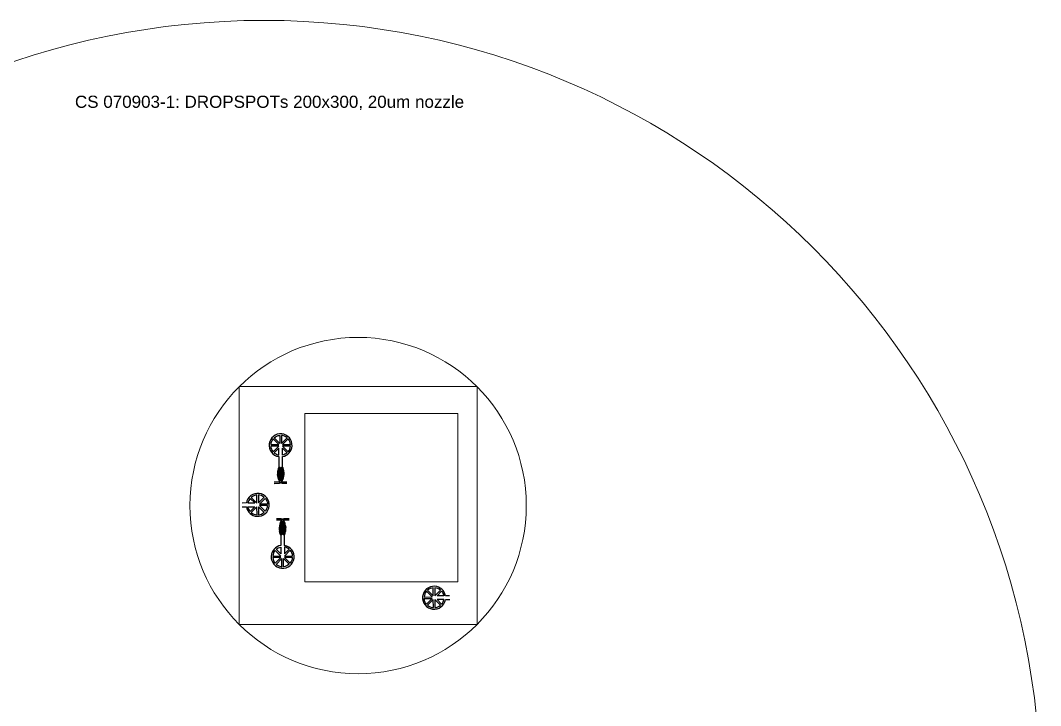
# Model space of a CAD drawing. Extents: x 4056 to 105656, y 4120 to 105720.
# Drawn here: x 38921 to 105656, y 60887 to 105720 of the extents above; entities that cross this region are included whole.
import ezdxf

# ---------------------------------------------------------------- set-up
doc = ezdxf.new("R2010")
doc.units = 13
doc.header["$MEASUREMENT"] = 0
doc.layers.add('Main Layer', color=7, linetype='Continuous', lineweight=0)
doc.styles.get("Standard").update_dxf_attribs({"font": 'Arial.ttf'})

msp = doc.modelspace()

# ---------------------------------------------------------------- linework, layer by layer
at = {"lineweight": 0}
for points in [[(53241, 81757), (68798, 81757), (68798, 66201), (53241, 66201)], [(57527, 79991), (67527, 79991), (67527, 68991), (57527, 68991)]]:
    msp.add_lwpolyline(points, close=True, dxfattribs=at)
for points in [[(56355, 75508), (56055, 75506, -0.387956), (56005, 75558), (56055, 75594), (56098, 75674), (56112, 75706), (56117, 75723), (56130, 75767), (56136, 75789), (56151, 75869), (56157, 75905), (56165, 76005), (56164, 76137), (56154, 76237), (56149, 76277), (56106, 76437), (56075, 76496), (56072, 77181, 0.347177), (56692, 77873, 2.252077), (55822, 77179), (55825, 76588), (55825, 76495), (55794, 76436), (55753, 76275), (55749, 76235), (55740, 76135), (55740, 76003), (55749, 75903), (55755, 75867), (55771, 75787), (55777, 75765), (55791, 75721), (55796, 75705), (55811, 75673), (55854, 75592), (55905, 75557, -0.3605), (55860, 75505), (55525, 75504)], [(55523, 75429), (55865, 75431, 0.370989), (55955, 75532, 0.370989), (56045, 75431), (56357, 75433)], [(53430, 73893), (53706, 73894, 0.347177), (54399, 73274, 2.252077), (53705, 74144), (53425, 74143)], [(55666, 73036), (55966, 73038, -0.387956), (56017, 72986), (55966, 72949), (55924, 72870), (55910, 72837), (55905, 72821), (55891, 72777), (55885, 72755), (55870, 72675), (55864, 72638), (55856, 72538), (55857, 72406), (55867, 72306), (55872, 72266), (55915, 72106), (55946, 72048), (55950, 71363, 0.347177), (55330, 70671, 2.252077), (56200, 71364), (56197, 71956), (56196, 72049), (56227, 72108), (56268, 72268), (56273, 72308), (56282, 72409), (56281, 72541), (56272, 72640), (56266, 72676), (56250, 72756), (56244, 72779), (56230, 72823), (56225, 72839), (56211, 72871), (56167, 72951), (56117, 72986, -0.3605), (56162, 73038), (56496, 73040)], [(56498, 73115), (56156, 73113, 0.370989), (56067, 73011, 0.370989), (55976, 73112), (55664, 73111)], [(66996, 68076), (66719, 68075, 0.347177), (66027, 68695, 2.252077), (66721, 67825), (67001, 67826)]]:
    msp.add_lwpolyline(points, format="xyb")
for points in [[(55447, 78340, 0.159174), (55295, 77966), (55822, 77969), (55446, 78341), (55447, 78340)], [(55890, 78567), (55893, 78040), (55516, 78412), (55518, 78411, -0.159174), (55890, 78567, 3734.089472)], [(55990, 78568), (55993, 78040), (56364, 78415, 0.159174), (55990, 78568, -3734.089472)], [(56435, 78345), (56064, 77970), (56591, 77973, 0.159174), (56435, 78345, 0.000114)], [(55452, 77494), (55823, 77869), (55295, 77866, 0.159174), (55452, 77494, -0.000581)], [(55821, 77271), (55819, 77723), (55523, 77424, 0.092093), (55821, 77271, 1291.273736)], [(56439, 77499, 0.159174), (56591, 77873), (56064, 77870), (56439, 77499)], [(56071, 77282), (56069, 77724), (56368, 77428, -0.129437), (56071, 77282, 5438.346978)], [(53796, 74145), (54249, 74147), (53949, 74443, 0.092093), (53796, 74145, 1291.273736)], [(54020, 74514), (54394, 74143), (54392, 74671, 0.159174), (54020, 74514, -0.000581)], [(54865, 74518, 0.159174), (54492, 74671), (54494, 74144), (54867, 74520), (54865, 74518)], [(55093, 74076), (54565, 74073), (54938, 74449), (54936, 74448, -0.159174), (55093, 74076, 3734.089472)], [(53808, 73895), (54250, 73897), (53953, 73597, -0.129437), (53808, 73895, 5438.346978)], [(54024, 73527, 0.159174), (54398, 73374), (54396, 73902), (54024, 73527)], [(54870, 73531), (54496, 73902), (54498, 73375, 0.159174), (54870, 73531, 0.000114)], [(55093, 73976), (54566, 73973), (54941, 73602, 0.159174), (55093, 73976, -3734.089472)], [(55583, 71045, 0.159174), (55430, 70671), (55957, 70674), (55583, 71045)], [(55950, 71261), (55952, 70819), (55653, 71116, -0.129437), (55950, 71261, 5438.346978)], [(56570, 71049), (56199, 70675), (56726, 70677, 0.159174), (56570, 71049, -0.000581)], [(56200, 71273), (56202, 70820), (56499, 71120, 0.092093), (56200, 71273, 1291.273736)], [(55587, 70199), (55958, 70574), (55430, 70571, 0.159174), (55587, 70199, 0.000114)], [(56031, 69976), (56029, 70503), (55658, 70129, 0.159174), (56031, 69976, -3734.089472)], [(56131, 69976), (56129, 70504), (56505, 70131), (56504, 70133, -0.159174), (56131, 69976, 3734.089472)], [(56574, 70204, 0.159174), (56727, 70577), (56199, 70575), (56575, 70202), (56574, 70204)], [(65332, 67993), (65860, 67996), (65485, 68367, 0.159174), (65332, 67993, -3734.089472)], [(65555, 68438), (65930, 68067), (65927, 68594, 0.159174), (65555, 68438, 0.000114)], [(66401, 68442, 0.159174), (66027, 68595), (66030, 68067), (66401, 68442)], [(66618, 68074), (66176, 68072), (66472, 68372, -0.129437), (66618, 68074, 5438.346978)], [(65333, 67893), (65860, 67896), (65488, 67520), (65489, 67521, -0.159174), (65333, 67893, 3734.089472)], [(65560, 67451, 0.159174), (65934, 67298), (65931, 67825), (65559, 67449), (65560, 67451)], [(66406, 67455), (66031, 67826), (66034, 67298, 0.159174), (66406, 67455, -0.000581)], [(66629, 67824), (66177, 67822), (66476, 67526, 0.092093), (66629, 67824, 1291.273736)]]:
    msp.add_lwpolyline(points, format="xyb", close=True)
for points in [[(55779, 76155), (55779, 76215), (55763, 76235), (55757, 76235), (55748, 76135), (55764, 76135)], [(55748, 76135), (55764, 76135)], [(55802, 76428), (55761, 76267), (55773, 76267), (55803, 76307)], [(55777, 76119), (55762, 76099), (55762, 76039), (55778, 76019), (55798, 76019), (55812, 76039), (55812, 76099), (55797, 76119)], [(55773, 76267), (55769, 76267)], [(55809, 76235), (55795, 76215), (55795, 76155), (55810, 76135), (55830, 76136), (55845, 76156), (55845, 76216), (55829, 76236)], [(55830, 76136), (55810, 76135)], [(55843, 76120), (55828, 76100), (55828, 76040), (55844, 76020), (55864, 76020), (55878, 76040), (55878, 76100), (55863, 76120)], [(55834, 76427), (55835, 76307), (55865, 76267), (55905, 76267), (55935, 76308), (55934, 76428), (55904, 76467), (55864, 76467)], [(55875, 76236), (55861, 76216), (55861, 76156), (55876, 76136), (55896, 76136), (55911, 76156), (55911, 76216), (55895, 76236)], [(55905, 76267), (55865, 76267)], [(55896, 76136), (55876, 76136)], [(55909, 76120), (55894, 76100), (55894, 76040), (55910, 76020), (55930, 76020), (55944, 76040), (55944, 76100), (55929, 76120)], [(55941, 76236), (55927, 76216), (55927, 76156), (55942, 76136), (55962, 76136), (55977, 76156), (55977, 76216), (55961, 76236)], [(55962, 76136), (55942, 76136)], [(55975, 76120), (55960, 76100), (55960, 76040), (55976, 76020), (55996, 76020), (56010, 76040), (56010, 76100), (55995, 76120)], [(55966, 76428), (55967, 76308), (55997, 76268), (56037, 76268), (56067, 76308), (56066, 76428), (56036, 76468), (55996, 76468)], [(56007, 76236), (55993, 76216), (55993, 76156), (56008, 76136), (56028, 76136), (56043, 76157), (56043, 76217), (56027, 76236)], [(56037, 76268), (55997, 76268)], [(56028, 76136), (56008, 76136)], [(56041, 76121), (56026, 76100), (56026, 76040), (56042, 76021), (56062, 76021), (56076, 76041), (56076, 76101), (56061, 76121)], [(56073, 76237), (56059, 76217), (56059, 76157), (56074, 76137), (56094, 76137), (56109, 76157), (56109, 76217), (56093, 76237)], [(56094, 76137), (56074, 76137)], [(56107, 76121), (56092, 76101), (56092, 76041), (56108, 76021), (56128, 76021), (56142, 76041), (56142, 76101), (56127, 76121)], [(56098, 76429), (56141, 76269), (56129, 76268), (56099, 76308)], [(56125, 76217), (56125, 76157), (56140, 76137), (56156, 76137), (56146, 76237), (56139, 76237)], [(56129, 76268), (56133, 76268)], [(56140, 76137), (56156, 76137)], [(55780, 75983), (55780, 75923), (55765, 75903), (55757, 75903), (55748, 76003), (55765, 76003)], [(55798, 75887), (55778, 75887), (55763, 75867), (55779, 75787), (55799, 75787), (55814, 75807), (55813, 75867)], [(55798, 76019), (55778, 76019)], [(55779, 75787), (55799, 75787)], [(55811, 76003), (55796, 75983), (55796, 75923), (55811, 75903), (55831, 75904), (55846, 75924), (55846, 75984), (55831, 76004)], [(55817, 75765), (55810, 75755), (55810, 75725), (55817, 75715), (55827, 75715), (55835, 75725), (55835, 75755), (55827, 75765)], [(55831, 75904), (55811, 75903)], [(55827, 75715), (55817, 75715)], [(55834, 75707), (55826, 75697), (55827, 75667), (55834, 75657), (55844, 75657), (55852, 75667), (55851, 75697), (55844, 75707)], [(55844, 75888), (55829, 75868), (55830, 75808), (55845, 75788), (55865, 75788), (55880, 75808), (55879, 75868), (55864, 75888)], [(55844, 75657), (55834, 75657)], [(55850, 75765), (55843, 75755), (55843, 75725), (55850, 75715), (55860, 75715), (55868, 75725), (55868, 75755), (55860, 75765)], [(55868, 75609), (55868, 75639), (55861, 75649), (55851, 75649), (55843, 75639), (55862, 75601)], [(55864, 76020), (55844, 76020)], [(55865, 75788), (55845, 75788)], [(55860, 75715), (55850, 75715)], [(55867, 75707), (55859, 75697), (55860, 75667), (55867, 75657), (55877, 75657), (55885, 75667), (55884, 75697), (55877, 75707)], [(55877, 76004), (55862, 75984), (55862, 75924), (55877, 75904), (55897, 75904), (55912, 75924), (55912, 75984), (55897, 76004)], [(55877, 75657), (55867, 75657)], [(55883, 75765), (55876, 75755), (55876, 75725), (55883, 75715), (55893, 75715), (55901, 75725), (55901, 75755), (55893, 75765)], [(55884, 75649), (55876, 75639), (55876, 75609), (55884, 75599), (55894, 75599), (55901, 75609), (55901, 75639), (55894, 75649)], [(55897, 75904), (55877, 75904)], [(55893, 75715), (55883, 75715)], [(55894, 75599), (55884, 75599)], [(55900, 75707), (55892, 75697), (55893, 75667), (55900, 75657), (55910, 75657), (55918, 75667), (55917, 75697), (55910, 75707)], [(55910, 75888), (55895, 75868), (55896, 75808), (55911, 75788), (55931, 75788), (55946, 75808), (55945, 75868), (55930, 75888)], [(55910, 75657), (55900, 75657)], [(55916, 75765), (55909, 75755), (55909, 75725), (55916, 75715), (55926, 75716), (55934, 75726), (55934, 75756), (55926, 75766)], [(55917, 75649), (55909, 75639), (55909, 75609), (55917, 75599), (55927, 75600), (55934, 75610), (55934, 75640), (55927, 75650)], [(55930, 76020), (55910, 76020)], [(55931, 75788), (55911, 75788)], [(55926, 75716), (55916, 75715)], [(55927, 75600), (55917, 75599)], [(55933, 75708), (55925, 75698), (55926, 75668), (55933, 75658), (55943, 75658), (55951, 75668), (55950, 75698), (55943, 75708)], [(55943, 76004), (55928, 75984), (55928, 75924), (55943, 75904), (55963, 75904), (55978, 75924), (55978, 75984), (55963, 76004)], [(55943, 75658), (55933, 75658)], [(55949, 75766), (55942, 75756), (55942, 75726), (55949, 75716), (55959, 75716), (55967, 75726), (55967, 75756), (55959, 75766)], [(55950, 75650), (55942, 75640), (55942, 75610), (55950, 75600), (55960, 75600), (55967, 75610), (55967, 75640), (55960, 75650)], [(55963, 75904), (55943, 75904)], [(55959, 75716), (55949, 75716)], [(55960, 75600), (55950, 75600)], [(55966, 75708), (55958, 75698), (55959, 75668), (55966, 75658), (55976, 75658), (55984, 75668), (55983, 75698), (55976, 75708)], [(55976, 75888), (55961, 75868), (55962, 75808), (55977, 75788), (55997, 75788), (56012, 75808), (56011, 75868), (55996, 75888)], [(55976, 75658), (55966, 75658)], [(55982, 75766), (55975, 75756), (55975, 75726), (55982, 75716), (55992, 75716), (56000, 75726), (56000, 75756), (55992, 75766)], [(55983, 75650), (55975, 75640), (55975, 75610), (55983, 75600), (55993, 75600), (56000, 75610), (56000, 75640), (55993, 75650)], [(55996, 76020), (55976, 76020)], [(55997, 75788), (55977, 75788)], [(55992, 75716), (55982, 75716)], [(55993, 75600), (55983, 75600)], [(55999, 75708), (55991, 75698), (55992, 75668), (55999, 75658), (56009, 75658), (56017, 75668), (56016, 75698), (56009, 75708)], [(56009, 76004), (55994, 75984), (55994, 75924), (56009, 75904), (56029, 75904), (56044, 75925), (56044, 75985), (56029, 76004)], [(56009, 75658), (55999, 75658)], [(56015, 75766), (56008, 75756), (56008, 75726), (56015, 75716), (56025, 75716), (56033, 75726), (56033, 75756), (56025, 75766)], [(56016, 75650), (56008, 75640), (56008, 75610), (56016, 75600), (56026, 75600), (56033, 75610), (56033, 75640), (56026, 75650)], [(56029, 75904), (56009, 75904)], [(56025, 75716), (56015, 75716)], [(56026, 75600), (56016, 75600)], [(56032, 75708), (56024, 75698), (56025, 75668), (56032, 75658), (56042, 75658), (56050, 75668), (56049, 75698), (56042, 75708)], [(56042, 75889), (56027, 75868), (56028, 75808), (56043, 75789), (56063, 75789), (56078, 75809), (56077, 75869), (56062, 75889)], [(56042, 75658), (56032, 75658)], [(56048, 75766), (56041, 75756), (56041, 75726), (56048, 75716), (56058, 75716), (56066, 75726), (56066, 75756), (56058, 75766)], [(56041, 75610), (56047, 75602), (56066, 75640), (56059, 75650), (56049, 75650), (56041, 75640)], [(56062, 76021), (56042, 76021)], [(56063, 75789), (56043, 75789)], [(56058, 75716), (56048, 75716)], [(56065, 75708), (56057, 75698), (56058, 75668), (56065, 75658), (56075, 75658), (56083, 75668), (56082, 75698), (56075, 75708)], [(56075, 76005), (56060, 75985), (56060, 75925), (56075, 75905), (56095, 75905), (56110, 75925), (56110, 75985), (56095, 76005)], [(56075, 75658), (56065, 75658)], [(56081, 75766), (56074, 75756), (56074, 75726), (56081, 75716), (56091, 75716), (56099, 75726), (56099, 75756), (56091, 75766)], [(56095, 75905), (56075, 75905)], [(56091, 75716), (56081, 75716)], [(56128, 75889), (56108, 75889), (56093, 75869), (56094, 75809), (56109, 75789), (56128, 75789), (56143, 75869)], [(56128, 76021), (56108, 76021)], [(56128, 75789), (56109, 75789)], [(56126, 75985), (56126, 75925), (56141, 75905), (56149, 75905), (56157, 76005), (56141, 76005)], [(56141, 75905), (56149, 75905)], [(55893, 72655), (55913, 72655), (55928, 72675), (55928, 72735), (55913, 72755), (55893, 72755), (55878, 72675)], [(55893, 72755), (55913, 72755)], [(55940, 72777), (55948, 72787), (55948, 72817), (55940, 72827), (55930, 72827), (55923, 72817), (55923, 72787), (55930, 72777)], [(55930, 72827), (55940, 72827)], [(55956, 72835), (55964, 72845), (55964, 72875), (55956, 72885), (55946, 72885), (55939, 72875), (55939, 72845), (55946, 72835)], [(55979, 72655), (55994, 72675), (55994, 72735), (55979, 72755), (55959, 72755), (55944, 72735), (55944, 72675), (55959, 72655)], [(55946, 72885), (55956, 72885)], [(55980, 72933), (55974, 72942), (55955, 72903), (55963, 72893), (55973, 72893), (55980, 72903)], [(55973, 72777), (55981, 72787), (55981, 72817), (55973, 72827), (55963, 72827), (55956, 72817), (55956, 72787), (55963, 72777)], [(55959, 72755), (55979, 72755)], [(55963, 72827), (55973, 72827)], [(55989, 72836), (55997, 72846), (55997, 72876), (55989, 72886), (55979, 72885), (55972, 72875), (55972, 72845), (55979, 72835)], [(55979, 72885), (55989, 72886)], [(56006, 72894), (56013, 72904), (56013, 72934), (56005, 72944), (55995, 72944), (55988, 72934), (55988, 72904), (55996, 72894)], [(56006, 72778), (56014, 72788), (56014, 72818), (56006, 72828), (55996, 72828), (55989, 72818), (55989, 72788), (55996, 72778)], [(55995, 72944), (56005, 72944)], [(55996, 72828), (56006, 72828)], [(56022, 72836), (56030, 72846), (56030, 72876), (56022, 72886), (56012, 72886), (56005, 72876), (56005, 72846), (56012, 72836)], [(56045, 72655), (56060, 72675), (56060, 72735), (56045, 72755), (56025, 72755), (56010, 72735), (56010, 72675), (56025, 72655)], [(56012, 72886), (56022, 72886)], [(56039, 72894), (56046, 72904), (56046, 72934), (56038, 72944), (56028, 72944), (56021, 72934), (56021, 72904), (56029, 72894)], [(56039, 72778), (56047, 72788), (56047, 72818), (56039, 72828), (56029, 72828), (56022, 72818), (56022, 72788), (56029, 72778)], [(56025, 72755), (56045, 72755)], [(56028, 72944), (56038, 72944)], [(56029, 72828), (56039, 72828)], [(56055, 72836), (56063, 72846), (56063, 72876), (56055, 72886), (56045, 72886), (56038, 72876), (56038, 72846), (56045, 72836)], [(56045, 72886), (56055, 72886)], [(56072, 72894), (56079, 72904), (56079, 72934), (56071, 72944), (56061, 72944), (56054, 72934), (56054, 72904), (56062, 72894)], [(56072, 72778), (56080, 72788), (56080, 72818), (56072, 72828), (56062, 72828), (56055, 72818), (56055, 72788), (56062, 72778)], [(56061, 72944), (56071, 72944)], [(56062, 72828), (56072, 72828)], [(56088, 72836), (56096, 72846), (56096, 72876), (56088, 72886), (56078, 72886), (56071, 72876), (56071, 72846), (56078, 72836)], [(56111, 72656), (56126, 72676), (56126, 72736), (56111, 72756), (56091, 72756), (56076, 72736), (56076, 72676), (56091, 72656)], [(56078, 72886), (56088, 72886)], [(56105, 72894), (56112, 72904), (56112, 72934), (56104, 72944), (56094, 72944), (56087, 72934), (56087, 72904), (56095, 72894)], [(56105, 72778), (56113, 72788), (56113, 72818), (56105, 72828), (56095, 72828), (56088, 72818), (56088, 72788), (56095, 72778)], [(56091, 72756), (56111, 72756)], [(56094, 72944), (56104, 72944)], [(56095, 72828), (56105, 72828)], [(56121, 72836), (56129, 72846), (56129, 72876), (56121, 72886), (56111, 72886), (56104, 72876), (56104, 72846), (56111, 72836)], [(56111, 72886), (56121, 72886)], [(56138, 72894), (56145, 72904), (56145, 72934), (56137, 72944), (56127, 72944), (56120, 72934), (56120, 72904), (56128, 72894)], [(56138, 72778), (56146, 72788), (56146, 72818), (56138, 72828), (56128, 72828), (56121, 72818), (56121, 72788), (56128, 72778)], [(56127, 72944), (56137, 72944)], [(56128, 72828), (56138, 72828)], [(56154, 72836), (56162, 72846), (56162, 72876), (56154, 72886), (56144, 72886), (56137, 72876), (56137, 72846), (56144, 72836)], [(56177, 72656), (56192, 72676), (56192, 72736), (56177, 72756), (56157, 72756), (56142, 72736), (56142, 72676), (56157, 72656)], [(56144, 72886), (56154, 72886)], [(56153, 72934), (56153, 72904), (56161, 72894), (56171, 72894), (56178, 72904), (56159, 72943)], [(56171, 72778), (56179, 72788), (56179, 72818), (56171, 72828), (56161, 72828), (56154, 72818), (56154, 72788), (56161, 72778)], [(56157, 72756), (56177, 72756)], [(56161, 72828), (56171, 72828)], [(56187, 72837), (56195, 72847), (56195, 72877), (56187, 72887), (56177, 72886), (56170, 72876), (56170, 72846), (56177, 72836)], [(56177, 72886), (56187, 72887)], [(56204, 72779), (56212, 72789), (56212, 72819), (56204, 72829), (56194, 72829), (56187, 72819), (56187, 72789), (56194, 72779)], [(56194, 72829), (56204, 72829)], [(56223, 72656), (56243, 72656), (56258, 72676), (56242, 72756), (56223, 72756), (56208, 72736), (56208, 72676)], [(56242, 72756), (56223, 72756)], [(55896, 72559), (55895, 72619), (55880, 72639), (55872, 72639), (55864, 72538), (55881, 72539)], [(55897, 72327), (55896, 72387), (55881, 72407), (55865, 72406), (55875, 72307), (55882, 72307)], [(55881, 72407), (55865, 72406)], [(55880, 72639), (55872, 72639)], [(55914, 72423), (55929, 72443), (55929, 72503), (55914, 72523), (55894, 72523), (55879, 72503), (55879, 72443), (55894, 72423)], [(55923, 72114), (55880, 72275), (55892, 72275), (55922, 72235)], [(55892, 72275), (55888, 72275)], [(55894, 72523), (55914, 72523)], [(55947, 72539), (55962, 72559), (55961, 72619), (55946, 72639), (55926, 72639), (55911, 72619), (55912, 72559), (55927, 72539)], [(55948, 72307), (55963, 72327), (55962, 72387), (55947, 72407), (55927, 72407), (55912, 72387), (55913, 72327), (55928, 72307)], [(55926, 72639), (55946, 72639)], [(55927, 72407), (55947, 72407)], [(55980, 72423), (55995, 72443), (55995, 72503), (55980, 72523), (55960, 72523), (55945, 72503), (55945, 72443), (55960, 72423)], [(56055, 72116), (56054, 72236), (56024, 72276), (55984, 72276), (55954, 72235), (55955, 72115), (55985, 72076), (56025, 72076)], [(55960, 72523), (55980, 72523)], [(56013, 72539), (56028, 72559), (56027, 72619), (56012, 72639), (55992, 72639), (55977, 72619), (55978, 72559), (55993, 72539)], [(56014, 72307), (56029, 72327), (56028, 72387), (56013, 72407), (55993, 72407), (55978, 72387), (55979, 72327), (55994, 72307)], [(55984, 72276), (56024, 72276)], [(55992, 72639), (56012, 72639)], [(55993, 72407), (56013, 72407)], [(56046, 72423), (56061, 72443), (56061, 72503), (56046, 72523), (56026, 72523), (56011, 72503), (56011, 72443), (56026, 72423)], [(56026, 72523), (56046, 72523)], [(56079, 72540), (56094, 72560), (56093, 72620), (56078, 72640), (56058, 72639), (56043, 72619), (56044, 72559), (56059, 72539)], [(56080, 72308), (56095, 72328), (56094, 72388), (56079, 72408), (56059, 72407), (56044, 72387), (56045, 72327), (56060, 72307)], [(56058, 72639), (56078, 72640)], [(56059, 72407), (56079, 72408)], [(56112, 72424), (56127, 72444), (56127, 72504), (56112, 72524), (56092, 72524), (56077, 72504), (56077, 72444), (56092, 72424)], [(56187, 72117), (56186, 72237), (56156, 72276), (56116, 72276), (56086, 72236), (56087, 72116), (56117, 72076), (56157, 72076)], [(56092, 72524), (56112, 72524)], [(56145, 72540), (56160, 72560), (56159, 72620), (56144, 72640), (56124, 72640), (56109, 72620), (56110, 72560), (56125, 72540)], [(56146, 72308), (56161, 72328), (56160, 72388), (56145, 72408), (56125, 72408), (56110, 72388), (56111, 72328), (56126, 72308)], [(56116, 72276), (56156, 72276)], [(56124, 72640), (56144, 72640)], [(56125, 72408), (56145, 72408)], [(56178, 72424), (56193, 72444), (56193, 72504), (56178, 72524), (56158, 72524), (56143, 72504), (56143, 72444), (56158, 72424)], [(56158, 72524), (56178, 72524)], [(56211, 72540), (56226, 72560), (56225, 72620), (56210, 72640), (56190, 72640), (56175, 72620), (56176, 72560), (56191, 72540)], [(56212, 72308), (56227, 72328), (56226, 72388), (56211, 72408), (56191, 72408), (56176, 72388), (56177, 72328), (56192, 72308)], [(56190, 72640), (56210, 72640)], [(56191, 72408), (56211, 72408)], [(56244, 72424), (56259, 72444), (56259, 72504), (56244, 72524), (56224, 72524), (56209, 72504), (56209, 72444), (56224, 72424)], [(56219, 72116), (56260, 72277), (56248, 72277), (56218, 72237)], [(56224, 72524), (56244, 72524)], [(56242, 72560), (56241, 72620), (56256, 72640), (56264, 72640), (56273, 72540), (56257, 72540)], [(56242, 72388), (56243, 72328), (56258, 72308), (56265, 72308), (56274, 72408), (56257, 72408)], [(56248, 72277), (56252, 72277)], [(56274, 72408), (56257, 72408)]]:
    msp.add_lwpolyline(points, close=True)
msp.add_circle((61012, 73976), 11000, dxfattribs=at)
at = {"layer": 'Main Layer'}
msp.add_circle((54856, 54920), 50800, dxfattribs=at)

# ---------------------------------------------------------------- texts
msp.add_text('CS 070903-1: DROPSPOTs 200x300, 20um nozzle', height=795.8).set_placement((42490, 99999))

doc.saveas('drawing.dxf')
